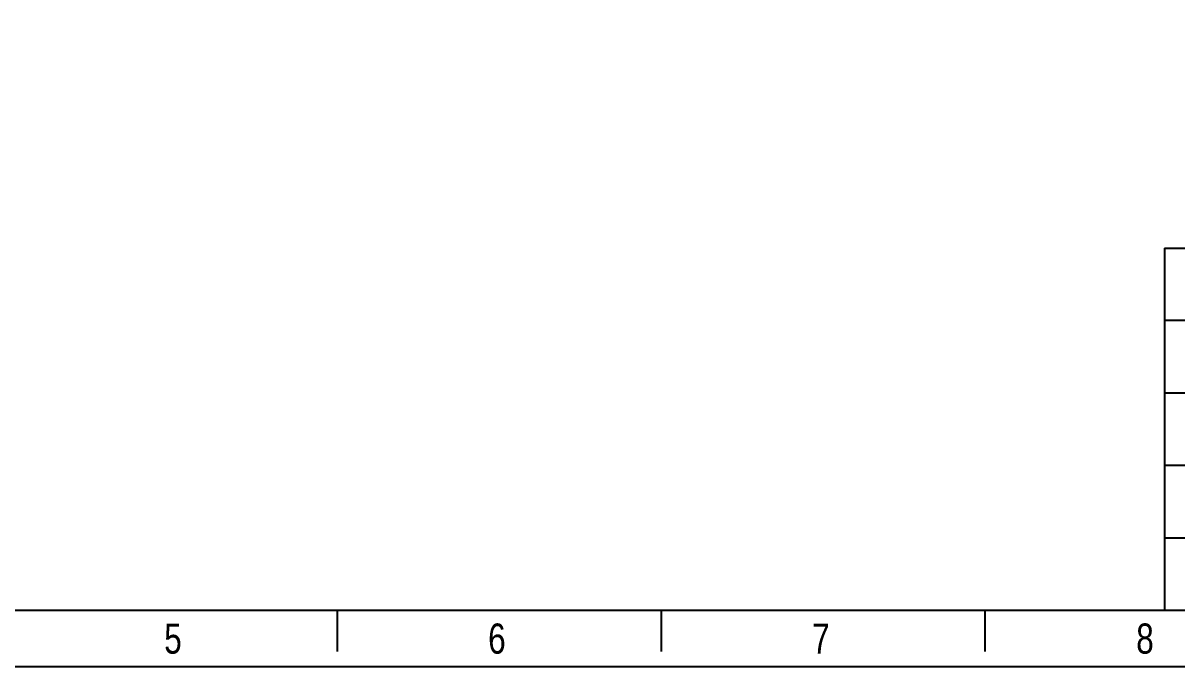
# Model space of a CAD drawing. Header units: millimetres. Extents: x 562 to 17351, y 2396 to 6995.
# Drawn here: x 8430 to 9429, y 2397 to 2954 of the extents above; entities that cross this region are included whole.
import ezdxf

# ---------------------------------------------------------------- set-up
doc = ezdxf.new("R2010")
doc.units = ezdxf.units.MM
doc.styles.add('CKSTANDARD', font='arial.ttf')
doc.styles.add('Roamns', font='romans.shx')

# ---------------------------------------------------------------- blocks, each defined once
blk = doc.blocks.new('standard template')
for p, q in [((23857, 8796), (37409, 8796)), ((23857, 8093), (37409, 8093)), ((23857, 7383), (37409, 7383)), ((23857, 6674), (37409, 6674)), ((23857, 5964), (37409, 5964)), ((456, 5254), (37409, 5254)), ((15761, 4851), (15761, 5254)), ((18933, 4851), (18933, 5254)), ((22104, 4851), (22104, 5254))]:
    blk.add_line(p, q)
at = {"color": 7}
for p, q in [((23857, 8796), (23857, 5964)), ((23857, 5964), (23857, 5254))]:
    blk.add_line(p, q, dxfattribs=at)
blk.add_lwpolyline([(37963, 4700), (-97, 4700), (-97, 30879), (37963, 30879)], close=True)
at = {"style": 'CKSTANDARD', "width": 0.75}
for s, p in [('5', (14066, 4830)), ('6', (17237, 4830)), ('7', (20409, 4830)), ('8', (23581, 4830))]:
    blk.add_text(s, height=295, dxfattribs=at).set_placement(p)
at = {"style": 'Roamns'}
for tag, p in [('PAGE_NAME', (27466, 7594)), ('PROJECT_NAME', (27466, 6884)), ('DRAWN_NAME', (27466, 6174)), ('VERSION', (34241, 6174)), ('SELECT_DATA', (27466, 5464)), ('PAGE_NUMBER', (34241, 5464))]:
    blk.add_attdef(tag, p, '', height=285, dxfattribs=at)

msp = doc.modelspace()

# ---------------------------------------------------------------- block references
at = {"transparency": 33554595, "xscale": 0.0885002660397285, "yscale": 0.0885002660397285, "zscale": 0.0885002660397285}
msp.add_blockref('standard template', (7307.254, 1980.689), dxfattribs=at)

doc.saveas('drawing.dxf')
